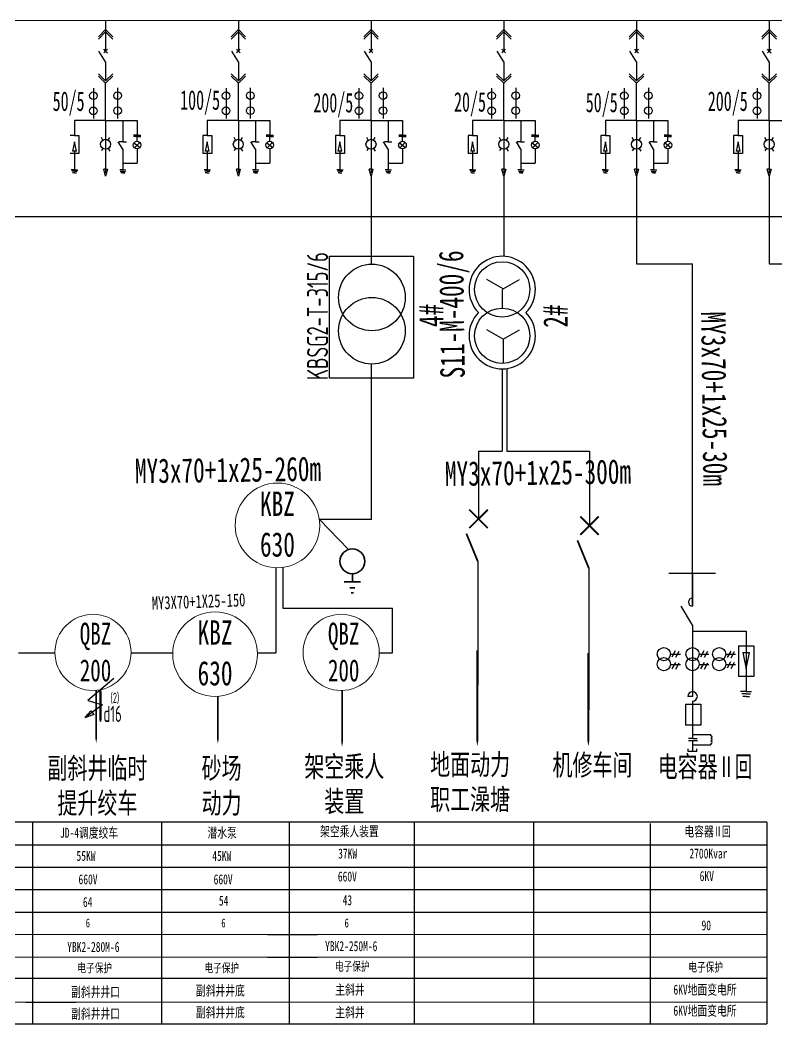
# Model space of a CAD drawing. Header units: millimetres. Extents: x -10061 to 3337, y -3023 to -418.
# Drawn here: x -9066.7 to -8893.3, y -2517.4 to -2287.3 of the extents above; entities that cross this region are included whole.
import ezdxf
from ezdxf.lldxf.tags import DXFTag

# ---------------------------------------------------------------- set-up
doc = ezdxf.new("R2010")
doc.units = ezdxf.units.MM
for name, color, linetype, lineweight in [('图框内框', 16, 'Continuous', 100), ('粗实线', 7, 'Continuous', 30), ('粗虚线', 7, 'ACAD_ISO02W100', 25)]:
    doc.layers.add(name, color=color, linetype=linetype, lineweight=lineweight)
doc.styles.add('_宋体', font='', dxfattribs={"width": 0.6})
doc.styles.add('仿宋_GB2312', font='', dxfattribs={"width": 0.7, "height": 3})
doc.styles.add('国标', font='gbenor.shx', dxfattribs={"width": 0.75, "height": 3.5, "bigfont": 'gbcbig.shx'})
doc.styles.add('工程字', font='gbenor.shx', dxfattribs={"width": 0.67, "bigfont": 'gbcbig.shx'})
doc.styles.get('_宋体').set_extended_font_data('SimSun')
doc.styles.get('仿宋_GB2312').set_extended_font_data('FangSong_GB2312')
tags = doc.linetypes.add('ACAD_ISO02W100', pattern=[15, 12, -3]).pattern_tags.tags
tags[6:7] = [DXFTag(74, 4), DXFTag(75, 0), DXFTag(340, '0'), DXFTag(46, 1.0), DXFTag(50, 0.0), DXFTag(44, 0.0), DXFTag(45, 0.0)]
tags[4:5] = [DXFTag(74, 4), DXFTag(75, 0), DXFTag(340, '0'), DXFTag(46, 1.0), DXFTag(50, 0.0), DXFTag(44, 0.0), DXFTag(45, 0.0)]

msp = doc.modelspace()

# ---------------------------------------------------------------- linework, layer by layer
at = {"color": 0, "lineweight": -3}
for p, q in [((-8925.46, -2323.07), (-8925.46, -2343.18)), ((-8895.05, -2323.07), (-8895.05, -2343.18)), ((-8925.46, -2343.18), (-8912.62, -2343.18)), ((-8912.62, -2421.66), (-8912.62, -2343.18)), ((-8895.05, -2343.18), (-8892.02, -2343.18)), ((-8912.62, -2425.97), (-8912.62, -2425.97))]:
    msp.add_line(p, q, dxfattribs=at)
at = {"color": 0}
for p, q in [((-8956.01, -2348.89), (-8959.73, -2346.74)), ((-8956.01, -2348.89), (-8952.29, -2346.74)), ((-8956.24, -2349.01), (-8956.24, -2353.43)), ((-8956.01, -2360.42), (-8959.73, -2358.27)), ((-8956.01, -2360.42), (-8952.29, -2358.27)), ((-8956.01, -2360.42), (-8956.01, -2365.79))]:
    msp.add_line(p, q, dxfattribs=at)
at = {"linetype": 'ByBlock', "lineweight": 35}
for p, q in [((-8990.58, -2414.21), (-8990.58, -2416.09)), ((-8992.47, -2416.09), (-8988.69, -2416.09)), ((-8991.15, -2417.42), (-8990.01, -2417.42)), ((-8990.86, -2418.55), (-8990.3, -2418.55))]:
    msp.add_line(p, q, dxfattribs=at)
at = {"color": 7, "lineweight": 15}
for p, q in [((-9091.43, -2496.94), (-8895.57, -2496.94)), ((-9091.43, -2502.09), (-8895.57, -2502.09)), ((-9091.43, -2512.39), (-8895.57, -2512.39))]:
    msp.add_line(p, q, dxfattribs=at)
at = {"color": 7, "linetype": 'ByBlock'}
msp.add_lwpolyline([(-8995.79, -2341.37), (-8976.55, -2341.37), (-8976.55, -2369.33), (-8995.79, -2369.33)], close=True, dxfattribs=at)
at = {"color": 0, "lineweight": 5, "const_width": 0.421}
for points in [[(-8963.78, -2399.51), (-8959.56, -2403.72)], [(-8959.56, -2399.51), (-8963.78, -2403.72)], [(-8938.33, -2401.07), (-8934.12, -2405.28)], [(-8934.12, -2401.07), (-8938.33, -2405.28)], [(-8961.83, -2411.38), (-8964.45, -2404.99)], [(-8936.38, -2412.94), (-8939, -2406.55)]]:
    msp.add_lwpolyline(points, dxfattribs=at)
at = {"color": 0, "lineweight": 35}
for points in [[(-8961.94, -2431.78, 0.4, 0.4, 0), (-8961.94, -2446.69, 2.4, 0, 0), (-8961.94, -2453.78, 0, 0, 0)], [(-8936.5, -2432.36, 0.4, 0.4, 0), (-8936.5, -2446.7, 2.4, 0, 0), (-8936.5, -2453.79, 0, 0, 0)], [(-8936.5, -2432.36, 0.4, 0.4, 0), (-8936.5, -2446.7, 2.4, 0, 0), (-8936.5, -2453.79, 0, 0, 0)], [(-9049.29, -2440.93, 0.4, 0.4, 0), (-9049.29, -2445.94, 2.4, 0, 0), (-9049.29, -2453.03, 0, 0, 0)], [(-9021.4, -2442.31, 0.4, 0.4, 0), (-9021.4, -2446.1, 2.4, 0, 0), (-9021.4, -2453.19, 0, 0, 0)], [(-9021.4, -2442.31, 0.4, 0.4, 0), (-9021.4, -2446.1, 2.4, 0, 0), (-9021.4, -2453.19, 0, 0, 0)], [(-9021.4, -2442.31, 0.4, 0.4, 0), (-9021.4, -2446.1, 2.4, 0, 0), (-9021.4, -2453.19, 0, 0, 0)], [(-9021.4, -2442.31, 0.4, 0.4, 0), (-9021.4, -2446.1, 2.4, 0, 0), (-9021.4, -2453.19, 0, 0, 0)], [(-9021.4, -2442.31, 0.4, 0.4, 0), (-9021.4, -2446.1, 2.4, 0, 0), (-9021.4, -2453.19, 0, 0, 0)], [(-9021.4, -2442.31, 0.4, 0.4, 0), (-9021.4, -2446.1, 2.4, 0, 0), (-9021.4, -2453.19, 0, 0, 0)], [(-8992.94, -2440.96, 0.4, 0.4, 0), (-8992.94, -2446.82, 2.4, 0, 0), (-8992.94, -2453.9, 0, 0, 0)]]:
    msp.add_lwpolyline(points, format="xyseb", dxfattribs=at)
at = {"color": 0}
for centre in [(-8956.24, -2349.01), (-8956.24, -2359.64)]:
    msp.add_circle(centre, 6.34, dxfattribs=at)
at = {"color": 7, "linetype": 'ByBlock'}
for centre in [(-8986.1, -2350.86), (-8986.1, -2358.5)]:
    msp.add_circle(centre, 7.64, dxfattribs=at)
at = {"color": 7, "lineweight": 15}
for centre, radius in [((-9007.75, -2403.11), 9.7), ((-9050.02, -2432.23), 8.73), ((-9022.05, -2432.63), 9.7), ((-8993.15, -2432.23), 8.73)]:
    msp.add_circle(centre, radius, dxfattribs=at)
at = {"linetype": 'ByBlock', "lineweight": 35}
msp.add_circle((-8990.58, -2411.35), 2.85, dxfattribs=at)
at = {"color": 0}
for centre, start, end in [((-8956.24, -2349.01), 315.6439, 224.3561), ((-8956.24, -2359.64), 135.6439, 44.3561)]:
    msp.add_arc(centre, 7.6, start, end, dxfattribs=at)
at = {"layer": '图框内框', "color": 0, "lineweight": -3}
for p, q in [((-8986.29, -2323.07), (-8986.26, -2343.23)), ((-8955.88, -2323.07), (-8955.88, -2341.41)), ((-8956.01, -2360.78), (-8956.01, -2363.41)), ((-8986.17, -2401.73), (-8986.16, -2366.13)), ((-8956.24, -2367.24), (-8956.24, -2386.12)), ((-8955.21, -2367.24), (-8955.21, -2386.12)), ((-8961.67, -2386.12), (-8956.24, -2386.12)), ((-8961.67, -2386.12), (-8961.67, -2401.61)), ((-8955.21, -2386.12), (-8936.22, -2386.13)), ((-8936.22, -2386.13), (-8936.22, -2403.17)), ((-8986.17, -2401.73), (-8998.15, -2401.73)), ((-8998.15, -2401.73), (-8991.47, -2408.64)), ((-8961.83, -2401.46), (-8961.83, -2401.77)), ((-8961.83, -2411.38), (-8961.83, -2439.72)), ((-9008.1, -2412.8), (-9008.1, -2432.35)), ((-9006.48, -2412.72), (-9006.48, -2422.07)), ((-8936.38, -2412.94), (-8936.38, -2445.4)), ((-9006.48, -2422.07), (-8981.4, -2422.07)), ((-8981.4, -2432.35), (-8981.4, -2422.07)), ((-9067.06, -2432.35), (-9058.76, -2432.35)), ((-9058.76, -2432.36), (-9058.76, -2432.36)), ((-9041.29, -2432.36), (-9031.74, -2432.36)), ((-9012.35, -2432.35), (-9008.1, -2432.35)), ((-8984.41, -2432.35), (-8981.4, -2432.35)), ((-9045.27, -2438.18), (-9051.18, -2443.26)), ((-9051.18, -2443.26), (-9047.86, -2444.29)), ((-9051.91, -2447.19), (-9050.54, -2445.64)), ((-9049.85, -2446.47), (-9051.91, -2447.23)), ((-9047.86, -2444.29), (-9051.81, -2447.19)), ((-9050.54, -2445.64), (-9049.85, -2446.47)), ((-8895.57, -2471.18), (-9091.43, -2471.18)), ((-9063.92, -2471.18), (-9063.92, -2517.41)), ((-9034.33, -2471.18), (-9034.33, -2517.41)), ((-9005.06, -2471.18), (-9005.06, -2517.41)), ((-8976.39, -2471.18), (-8976.39, -2517.41)), ((-8949.05, -2471.18), (-8949.05, -2517.41)), ((-8922.31, -2471.48), (-8922.31, -2517.41)), ((-8922.31, -2471.48), (-8922.31, -2517.41)), ((-8922.31, -2471.48), (-8922.31, -2517.41)), ((-8922.31, -2471.48), (-8922.31, -2517.41)), ((-8922.31, -2471.48), (-8922.31, -2517.41)), ((-8895.57, -2471.18), (-8895.57, -2517.41)), ((-8895.57, -2471.18), (-8895.57, -2517.41)), ((-8895.57, -2471.18), (-8895.57, -2517.41)), ((-8895.57, -2471.18), (-8895.57, -2517.41)), ((-9091.43, -2476.33), (-8895.57, -2476.33)), ((-9091.43, -2481.48), (-8895.57, -2481.48)), ((-9091.43, -2486.63), (-8895.57, -2486.63)), ((-9091.43, -2491.79), (-8895.57, -2491.79)), ((-9010.02, -2496.94), (-8998.57, -2496.94)), ((-9010.02, -2502.09), (-8998.57, -2502.09)), ((-9091.43, -2506.95), (-8895.57, -2506.95)), ((-9065.42, -2512.39), (-9053.97, -2512.39)), ((-9091.43, -2517.41), (-8895.57, -2517.41))]:
    msp.add_line(p, q, dxfattribs=at)
at = {"layer": '图框内框', "color": 0, "linetype": 'ACAD_ISO02W100', "lineweight": -3}
msp.add_line((-8728.06, -2332.34), (-9457.16, -2332.34), dxfattribs=at)
at = {"layer": '图框内框', "color": 0, "lineweight": 5}
for p, q in [((-8961.67, -2401.61), (-8961.67, -2401.61)), ((-8936.22, -2403.17), (-8936.22, -2403.17))]:
    msp.add_line(p, q, dxfattribs=at)
at = {"layer": '粗实线', "color": 0, "ltscale": 25}
for p, q in [((-9077.54, -2287.26), (-8773.46, -2287.43)), ((-9047.12, -2287.26), (-9047.12, -2291.63)), ((-9016.71, -2287.26), (-9016.71, -2291.63)), ((-8986.29, -2287.26), (-8986.29, -2291.63)), ((-8955.88, -2287.26), (-8955.88, -2291.63)), ((-8925.46, -2287.26), (-8925.46, -2291.63)), ((-8895.05, -2287.26), (-8895.05, -2291.63)), ((-9047.12, -2289.45), (-9048.79, -2291.08)), ((-9047.12, -2289.98), (-9048.79, -2291.62)), ((-9047.12, -2289.45), (-9045.46, -2291.08)), ((-9047.12, -2289.98), (-9045.46, -2291.62)), ((-9047.12, -2289.98), (-9047.12, -2294.35)), ((-9016.71, -2289.45), (-9018.37, -2291.08)), ((-9016.71, -2289.98), (-9018.37, -2291.62)), ((-9016.71, -2289.45), (-9015.04, -2291.08)), ((-9016.71, -2289.98), (-9015.04, -2291.62)), ((-9016.71, -2289.98), (-9016.71, -2294.35)), ((-8986.29, -2289.45), (-8987.95, -2291.08)), ((-8986.29, -2289.98), (-8987.95, -2291.62)), ((-8986.29, -2289.45), (-8984.63, -2291.08)), ((-8986.29, -2289.98), (-8984.63, -2291.62)), ((-8986.29, -2289.98), (-8986.29, -2294.35)), ((-8955.88, -2289.45), (-8957.54, -2291.08)), ((-8955.88, -2289.98), (-8957.54, -2291.62)), ((-8955.88, -2289.45), (-8954.21, -2291.08)), ((-8955.88, -2289.98), (-8954.21, -2291.62)), ((-8955.88, -2289.98), (-8955.88, -2294.35)), ((-8925.46, -2289.45), (-8927.12, -2291.08)), ((-8925.46, -2289.98), (-8927.12, -2291.62)), ((-8925.46, -2289.45), (-8923.8, -2291.08)), ((-8925.46, -2289.98), (-8923.8, -2291.62)), ((-8925.46, -2289.98), (-8925.46, -2294.35)), ((-8895.05, -2289.45), (-8896.71, -2291.08)), ((-8895.05, -2289.98), (-8896.71, -2291.62)), ((-8895.05, -2289.45), (-8893.38, -2291.08)), ((-8895.05, -2289.98), (-8893.38, -2291.62)), ((-8895.05, -2289.98), (-8895.05, -2294.35)), ((-9047.12, -2296.85), (-9048.65, -2294.35)), ((-9047.12, -2294.35), (-9047.54, -2293.95)), ((-9047.12, -2294.35), (-9047.54, -2294.76)), ((-9047.12, -2294.35), (-9046.71, -2293.95)), ((-9047.12, -2294.35), (-9046.71, -2294.76)), ((-9016.71, -2296.85), (-9018.23, -2294.35)), ((-9016.71, -2294.35), (-9017.13, -2293.95)), ((-9016.71, -2294.35), (-9017.13, -2294.76)), ((-9016.71, -2294.35), (-9016.29, -2293.95)), ((-9016.71, -2294.35), (-9016.29, -2294.76)), ((-8986.29, -2296.85), (-8987.82, -2294.35)), ((-8986.29, -2294.35), (-8986.71, -2293.95)), ((-8986.29, -2294.35), (-8986.71, -2294.76)), ((-8986.29, -2294.35), (-8985.87, -2293.95)), ((-8986.29, -2294.35), (-8985.87, -2294.76)), ((-8955.88, -2296.85), (-8957.4, -2294.35)), ((-8955.88, -2294.35), (-8956.29, -2293.95)), ((-8955.88, -2294.35), (-8956.29, -2294.76)), ((-8955.88, -2294.35), (-8955.46, -2293.95)), ((-8955.88, -2294.35), (-8955.46, -2294.76)), ((-8925.46, -2296.85), (-8926.99, -2294.35)), ((-8925.46, -2294.35), (-8925.88, -2293.95)), ((-8925.46, -2294.35), (-8925.88, -2294.76)), ((-8925.46, -2294.35), (-8925.04, -2293.95)), ((-8925.46, -2294.35), (-8925.04, -2294.76)), ((-8895.05, -2296.85), (-8896.57, -2294.35)), ((-8895.05, -2294.35), (-8895.46, -2293.95)), ((-8895.05, -2294.35), (-8895.46, -2294.76)), ((-8895.05, -2294.35), (-8894.63, -2293.95)), ((-8895.05, -2294.35), (-8894.63, -2294.76)), ((-9047.12, -2296.85), (-9047.12, -2301.22)), ((-9016.71, -2296.85), (-9016.71, -2301.22)), ((-8986.29, -2296.85), (-8986.29, -2301.22)), ((-8955.88, -2296.85), (-8955.88, -2301.22)), ((-8925.46, -2296.85), (-8925.46, -2301.22)), ((-8895.05, -2296.85), (-8895.05, -2301.22)), ((-9047.12, -2301.21), (-9048.79, -2299.57)), ((-9047.12, -2301.75), (-9048.79, -2300.11)), ((-9047.12, -2301.21), (-9045.46, -2299.57)), ((-9047.12, -2301.75), (-9045.46, -2300.11)), ((-9016.71, -2301.21), (-9018.37, -2299.57)), ((-9016.71, -2301.75), (-9018.37, -2300.11)), ((-9016.71, -2301.21), (-9015.04, -2299.57)), ((-9016.71, -2301.75), (-9015.04, -2300.11)), ((-8986.29, -2301.21), (-8987.95, -2299.57)), ((-8986.29, -2301.75), (-8987.95, -2300.11)), ((-8986.29, -2301.21), (-8984.63, -2299.57)), ((-8986.29, -2301.75), (-8984.63, -2300.11)), ((-8955.88, -2301.21), (-8957.54, -2299.57)), ((-8955.88, -2301.75), (-8957.54, -2300.11)), ((-8955.88, -2301.21), (-8954.21, -2299.57)), ((-8955.88, -2301.75), (-8954.21, -2300.11)), ((-8925.46, -2301.21), (-8927.12, -2299.57)), ((-8925.46, -2301.75), (-8927.12, -2300.11)), ((-8925.46, -2301.21), (-8923.8, -2299.57)), ((-8925.46, -2301.75), (-8923.8, -2300.11)), ((-8895.05, -2301.21), (-8896.71, -2299.57)), ((-8895.05, -2301.75), (-8896.71, -2300.11)), ((-8895.05, -2301.21), (-8893.38, -2299.57)), ((-8895.05, -2301.75), (-8893.38, -2300.11)), ((-9049.92, -2302.84), (-9049.92, -2309.84)), ((-9047.12, -2310.25), (-9047.12, -2301.75)), ((-9044.38, -2302.8), (-9044.38, -2309.8)), ((-9019.51, -2302.84), (-9019.51, -2309.84)), ((-9016.71, -2310.25), (-9016.71, -2301.75)), ((-9013.97, -2302.8), (-9013.97, -2309.8)), ((-8989.09, -2302.84), (-8989.09, -2309.84)), ((-8986.29, -2310.25), (-8986.29, -2301.75)), ((-8983.55, -2302.8), (-8983.55, -2309.8)), ((-8958.67, -2302.84), (-8958.67, -2309.84)), ((-8955.88, -2310.25), (-8955.88, -2301.75)), ((-8953.14, -2302.8), (-8953.14, -2309.8)), ((-8928.26, -2302.84), (-8928.26, -2309.84)), ((-8925.46, -2310.25), (-8925.46, -2301.75)), ((-8922.72, -2302.8), (-8922.72, -2309.8)), ((-8897.84, -2302.84), (-8897.84, -2309.84)), ((-8895.05, -2310.25), (-8895.05, -2301.75)), ((-9054.26, -2310.25), (-9054.26, -2313.74)), ((-9047.12, -2310.25), (-9054.26, -2310.25)), ((-9047.12, -2310.25), (-9039.92, -2310.25)), ((-9047.12, -2310.25), (-9047.12, -2315.37)), ((-9043.2, -2310.25), (-9043.2, -2315.05)), ((-9039.92, -2310.25), (-9039.92, -2313.63)), ((-9023.84, -2310.25), (-9023.84, -2313.74)), ((-9016.71, -2310.25), (-9023.84, -2310.25)), ((-9016.71, -2310.25), (-9009.5, -2310.25)), ((-9016.71, -2310.25), (-9016.71, -2315.37)), ((-9012.78, -2310.25), (-9012.78, -2315.05)), ((-9009.5, -2310.25), (-9009.5, -2313.63)), ((-8993.43, -2310.25), (-8993.43, -2313.74)), ((-8986.29, -2310.25), (-8993.43, -2310.25)), ((-8986.29, -2310.25), (-8979.09, -2310.25)), ((-8986.29, -2310.25), (-8986.29, -2315.37)), ((-8982.37, -2310.25), (-8982.37, -2315.05)), ((-8979.09, -2310.25), (-8979.09, -2313.63)), ((-8963.01, -2310.25), (-8963.01, -2313.74)), ((-8955.88, -2310.25), (-8963.01, -2310.25)), ((-8955.88, -2310.25), (-8948.67, -2310.25)), ((-8955.88, -2310.25), (-8955.88, -2315.37)), ((-8951.95, -2310.25), (-8951.95, -2315.05)), ((-8948.67, -2310.25), (-8948.67, -2313.63)), ((-8932.6, -2310.25), (-8932.6, -2313.74)), ((-8925.46, -2310.25), (-8932.6, -2310.25)), ((-8925.46, -2310.25), (-8918.26, -2310.25)), ((-8925.46, -2310.25), (-8925.46, -2315.37)), ((-8921.54, -2310.25), (-8921.54, -2315.05)), ((-8918.26, -2310.25), (-8918.26, -2313.63)), ((-8902.18, -2310.25), (-8902.18, -2313.74)), ((-8895.05, -2310.25), (-8902.18, -2310.25)), ((-8895.05, -2310.25), (-8887.84, -2310.25)), ((-8895.05, -2310.25), (-8895.05, -2315.37)), ((-9054.26, -2313.74), (-9055.28, -2313.74)), ((-9054.26, -2315.14), (-9054.71, -2317.29)), ((-9054.26, -2313.74), (-9053.24, -2313.74)), ((-9053.81, -2317.29), (-9054.26, -2315.14)), ((-9053.24, -2313.74), (-9053.24, -2317.82)), ((-9047.76, -2314.78), (-9048.11, -2314.21)), ((-9046.53, -2314.77), (-9046.16, -2314.16)), ((-9043.19, -2316.86), (-9044.25, -2315.14)), ((-9043.2, -2315.14), (-9044.04, -2315.14)), ((-9043.2, -2315.14), (-9042.36, -2315.14)), ((-9039.92, -2313.63), (-9040.76, -2313.63)), ((-9039.92, -2313.94), (-9040.76, -2313.94)), ((-9040.53, -2316.56), (-9039.3, -2315.31)), ((-9039.92, -2313.63), (-9039.08, -2313.63)), ((-9039.92, -2313.94), (-9039.08, -2313.94)), ((-9039.92, -2315.06), (-9039.92, -2313.94)), ((-9024.86, -2313.74), (-9024.86, -2317.82)), ((-9023.84, -2313.74), (-9024.86, -2313.74)), ((-9023.84, -2315.14), (-9024.29, -2317.29)), ((-9023.84, -2313.74), (-9022.82, -2313.74)), ((-9023.39, -2317.29), (-9023.84, -2315.14)), ((-9022.82, -2313.74), (-9022.82, -2317.82)), ((-9017.35, -2314.78), (-9017.7, -2314.21)), ((-9016.12, -2314.77), (-9015.74, -2314.16)), ((-9012.78, -2316.86), (-9013.83, -2315.14)), ((-9012.78, -2315.14), (-9013.62, -2315.14)), ((-9012.78, -2315.14), (-9011.94, -2315.14)), ((-9009.5, -2313.63), (-9010.34, -2313.63)), ((-9009.5, -2313.94), (-9010.34, -2313.94)), ((-9010.11, -2316.56), (-9008.89, -2315.31)), ((-9009.5, -2313.63), (-9008.66, -2313.63)), ((-9009.5, -2313.94), (-9008.66, -2313.94)), ((-9009.5, -2315.06), (-9009.5, -2313.94)), ((-8994.45, -2313.74), (-8994.45, -2317.82)), ((-8993.43, -2313.74), (-8994.45, -2313.74)), ((-8993.43, -2315.14), (-8993.88, -2317.29)), ((-8993.43, -2313.74), (-8992.41, -2313.74)), ((-8992.98, -2317.29), (-8993.43, -2315.14)), ((-8992.41, -2313.74), (-8992.41, -2317.82)), ((-8986.93, -2314.78), (-8987.28, -2314.21)), ((-8985.7, -2314.77), (-8985.33, -2314.16)), ((-8982.36, -2316.86), (-8983.42, -2315.14)), ((-8982.37, -2315.14), (-8983.2, -2315.14)), ((-8982.37, -2315.14), (-8981.53, -2315.14)), ((-8979.09, -2313.63), (-8979.93, -2313.63)), ((-8979.09, -2313.94), (-8979.93, -2313.94)), ((-8979.7, -2316.56), (-8978.47, -2315.31)), ((-8979.09, -2313.63), (-8978.25, -2313.63)), ((-8979.09, -2313.94), (-8978.25, -2313.94)), ((-8979.09, -2315.06), (-8979.09, -2313.94)), ((-8964.03, -2313.74), (-8964.03, -2317.82)), ((-8963.01, -2313.74), (-8964.03, -2313.74)), ((-8963.01, -2315.14), (-8963.46, -2317.29)), ((-8963.01, -2313.74), (-8961.99, -2313.74)), ((-8962.56, -2317.29), (-8963.01, -2315.14)), ((-8961.99, -2313.74), (-8961.99, -2317.82)), ((-8956.52, -2314.78), (-8956.87, -2314.21)), ((-8955.29, -2314.77), (-8954.91, -2314.16)), ((-8951.95, -2316.86), (-8953, -2315.14)), ((-8951.95, -2315.14), (-8952.79, -2315.14)), ((-8951.95, -2315.14), (-8951.11, -2315.14)), ((-8948.67, -2313.63), (-8949.51, -2313.63)), ((-8948.67, -2313.94), (-8949.51, -2313.94)), ((-8949.28, -2316.56), (-8948.06, -2315.31)), ((-8948.67, -2313.63), (-8947.83, -2313.63)), ((-8948.67, -2313.94), (-8947.83, -2313.94)), ((-8948.67, -2315.06), (-8948.67, -2313.94)), ((-8933.62, -2313.74), (-8933.62, -2317.82)), ((-8932.6, -2313.74), (-8933.62, -2313.74)), ((-8932.6, -2315.14), (-8933.05, -2317.29)), ((-8932.6, -2313.74), (-8931.58, -2313.74)), ((-8932.15, -2317.29), (-8932.6, -2315.14)), ((-8931.58, -2313.74), (-8931.58, -2317.82)), ((-8926.1, -2314.78), (-8926.45, -2314.21)), ((-8924.87, -2314.77), (-8924.5, -2314.16)), ((-8921.53, -2316.86), (-8922.59, -2315.14)), ((-8921.54, -2315.14), (-8922.37, -2315.14)), ((-8921.54, -2315.14), (-8920.7, -2315.14)), ((-8918.26, -2313.63), (-8919.09, -2313.63)), ((-8918.26, -2313.94), (-8919.09, -2313.94)), ((-8918.87, -2316.56), (-8917.64, -2315.31)), ((-8918.26, -2313.63), (-8917.42, -2313.63)), ((-8918.26, -2313.94), (-8917.42, -2313.94)), ((-8918.26, -2315.06), (-8918.26, -2313.94)), ((-8903.2, -2313.74), (-8903.2, -2317.82)), ((-8902.18, -2313.74), (-8903.2, -2313.74)), ((-8902.18, -2315.14), (-8902.63, -2317.29)), ((-8902.18, -2313.74), (-8901.16, -2313.74)), ((-8901.73, -2317.29), (-8902.18, -2315.14)), ((-8901.16, -2313.74), (-8901.16, -2317.82)), ((-8895.69, -2314.78), (-8896.04, -2314.21)), ((-8894.46, -2314.77), (-8894.08, -2314.16)), ((-9053.81, -2317.29), (-9054.71, -2317.29)), ((-9054.26, -2317.29), (-9054.26, -2321.57)), ((-9047.76, -2316.7), (-9048.11, -2317.26)), ((-9047.12, -2315.37), (-9047.12, -2322.27)), ((-9046.53, -2316.71), (-9046.16, -2317.32)), ((-9043.2, -2316.85), (-9043.2, -2321.57)), ((-9040.63, -2315.42), (-9039.22, -2316.45)), ((-9039.92, -2316.81), (-9039.92, -2320.09)), ((-9023.39, -2317.29), (-9024.29, -2317.29)), ((-9023.84, -2317.29), (-9023.84, -2321.57)), ((-9017.35, -2316.7), (-9017.7, -2317.26)), ((-9016.71, -2315.37), (-9016.71, -2322.27)), ((-9016.12, -2316.71), (-9015.74, -2317.32)), ((-9012.78, -2316.85), (-9012.78, -2321.57)), ((-9010.21, -2315.42), (-9008.8, -2316.45)), ((-9009.5, -2316.81), (-9009.5, -2320.09)), ((-8992.98, -2317.29), (-8993.88, -2317.29)), ((-8993.43, -2317.29), (-8993.43, -2321.57)), ((-8986.93, -2316.7), (-8987.28, -2317.26)), ((-8986.29, -2315.37), (-8986.29, -2322.27)), ((-8985.7, -2316.71), (-8985.33, -2317.32)), ((-8982.37, -2316.85), (-8982.37, -2321.57)), ((-8979.8, -2315.42), (-8978.39, -2316.45)), ((-8979.09, -2316.81), (-8979.09, -2320.09)), ((-8962.56, -2317.29), (-8963.46, -2317.29)), ((-8963.01, -2317.29), (-8963.01, -2321.57)), ((-8956.52, -2316.7), (-8956.87, -2317.26)), ((-8955.88, -2315.37), (-8955.88, -2322.27)), ((-8955.29, -2316.71), (-8954.91, -2317.32)), ((-8951.95, -2316.85), (-8951.95, -2321.57)), ((-8949.38, -2315.42), (-8947.97, -2316.45)), ((-8948.67, -2316.81), (-8948.67, -2320.09)), ((-8932.15, -2317.29), (-8933.05, -2317.29)), ((-8932.6, -2317.29), (-8932.6, -2321.57)), ((-8926.1, -2316.7), (-8926.45, -2317.26)), ((-8925.46, -2315.37), (-8925.46, -2322.27)), ((-8924.87, -2316.71), (-8924.5, -2317.32)), ((-8921.54, -2316.85), (-8921.54, -2321.57)), ((-8918.97, -2315.42), (-8917.56, -2316.45)), ((-8918.26, -2316.81), (-8918.26, -2320.09)), ((-8901.73, -2317.29), (-8902.63, -2317.29)), ((-8902.18, -2317.29), (-8902.18, -2321.57)), ((-8895.69, -2316.7), (-8896.04, -2317.26)), ((-8895.05, -2315.37), (-8895.05, -2322.27)), ((-8894.46, -2316.71), (-8894.08, -2317.32)), ((-9053.24, -2317.82), (-9055.28, -2317.82)), ((-9022.82, -2317.82), (-9024.86, -2317.82)), ((-8992.41, -2317.82), (-8994.45, -2317.82)), ((-8961.99, -2317.82), (-8964.03, -2317.82)), ((-8931.58, -2317.82), (-8933.62, -2317.82)), ((-8901.16, -2317.82), (-8903.2, -2317.82)), ((-9054.26, -2321.57), (-9054.99, -2321.57)), ((-9054.26, -2321.92), (-9054.84, -2321.92)), ((-9054.26, -2321.57), (-9053.53, -2321.57)), ((-9054.26, -2321.92), (-9053.68, -2321.92)), ((-9047.12, -2321.47), (-9047.56, -2321.47)), ((-9047.12, -2323.07), (-9047.56, -2321.47)), ((-9047.12, -2321.47), (-9046.69, -2321.47)), ((-9046.69, -2321.47), (-9047.12, -2323.07)), ((-9043.18, -2321.6), (-9043.91, -2321.6)), ((-9043.18, -2321.95), (-9043.77, -2321.95)), ((-9043.2, -2320.09), (-9039.92, -2320.09)), ((-9043.18, -2321.6), (-9042.46, -2321.6)), ((-9043.18, -2321.95), (-9042.6, -2321.95)), ((-9023.84, -2321.57), (-9024.57, -2321.57)), ((-9023.84, -2321.92), (-9024.43, -2321.92)), ((-9023.84, -2321.57), (-9023.11, -2321.57)), ((-9023.84, -2321.92), (-9023.26, -2321.92)), ((-9016.71, -2321.47), (-9017.14, -2321.47)), ((-9016.71, -2323.07), (-9017.14, -2321.47)), ((-9016.71, -2321.47), (-9016.27, -2321.47)), ((-9016.27, -2321.47), (-9016.71, -2323.07)), ((-9012.77, -2321.6), (-9013.5, -2321.6)), ((-9012.77, -2321.95), (-9013.35, -2321.95)), ((-9012.78, -2320.09), (-9009.5, -2320.09)), ((-9012.77, -2321.6), (-9012.04, -2321.6)), ((-9012.77, -2321.95), (-9012.19, -2321.95)), ((-8993.43, -2321.57), (-8994.16, -2321.57)), ((-8993.43, -2321.92), (-8994.01, -2321.92)), ((-8993.43, -2321.57), (-8992.7, -2321.57)), ((-8993.43, -2321.92), (-8992.84, -2321.92)), ((-8986.29, -2321.47), (-8986.73, -2321.47)), ((-8986.29, -2323.07), (-8986.73, -2321.47)), ((-8986.29, -2321.47), (-8985.86, -2321.47)), ((-8985.86, -2321.47), (-8986.29, -2323.07)), ((-8982.35, -2321.6), (-8983.08, -2321.6)), ((-8982.35, -2321.95), (-8982.94, -2321.95)), ((-8982.37, -2320.09), (-8979.09, -2320.09)), ((-8982.35, -2321.6), (-8981.62, -2321.6)), ((-8982.35, -2321.95), (-8981.77, -2321.95)), ((-8963.01, -2321.57), (-8963.74, -2321.57)), ((-8963.01, -2321.92), (-8963.59, -2321.92)), ((-8963.01, -2321.57), (-8962.28, -2321.57)), ((-8963.01, -2321.92), (-8962.43, -2321.92)), ((-8955.88, -2321.47), (-8956.31, -2321.47)), ((-8955.88, -2323.07), (-8956.31, -2321.47)), ((-8955.88, -2321.47), (-8955.44, -2321.47)), ((-8955.44, -2321.47), (-8955.88, -2323.07)), ((-8951.94, -2321.6), (-8952.67, -2321.6)), ((-8951.94, -2321.95), (-8952.52, -2321.95)), ((-8951.95, -2320.09), (-8948.67, -2320.09)), ((-8951.94, -2321.6), (-8951.21, -2321.6)), ((-8951.94, -2321.95), (-8951.36, -2321.95)), ((-8932.6, -2321.57), (-8933.33, -2321.57)), ((-8932.6, -2321.92), (-8933.18, -2321.92)), ((-8932.6, -2321.57), (-8931.87, -2321.57)), ((-8932.6, -2321.92), (-8932.01, -2321.92)), ((-8925.46, -2321.47), (-8925.9, -2321.47)), ((-8925.46, -2323.07), (-8925.9, -2321.47)), ((-8925.46, -2321.47), (-8925.02, -2321.47)), ((-8925.02, -2321.47), (-8925.46, -2323.07)), ((-8921.52, -2321.6), (-8922.25, -2321.6)), ((-8921.52, -2321.95), (-8922.11, -2321.95)), ((-8921.54, -2320.09), (-8918.26, -2320.09)), ((-8921.52, -2321.6), (-8920.79, -2321.6)), ((-8921.52, -2321.95), (-8920.94, -2321.95)), ((-8902.18, -2321.57), (-8902.91, -2321.57)), ((-8902.18, -2321.92), (-8902.76, -2321.92)), ((-8902.18, -2321.57), (-8901.45, -2321.57)), ((-8902.18, -2321.92), (-8901.6, -2321.92)), ((-8895.05, -2321.47), (-8895.48, -2321.47)), ((-8895.05, -2323.07), (-8895.48, -2321.47)), ((-8895.05, -2321.47), (-8894.61, -2321.47)), ((-8894.61, -2321.47), (-8895.05, -2323.07)), ((-9054.26, -2322.27), (-9054.7, -2322.27)), ((-9054.26, -2322.27), (-9053.82, -2322.27)), ((-9043.18, -2322.3), (-9043.62, -2322.3)), ((-9043.18, -2322.3), (-9042.75, -2322.3)), ((-9023.84, -2322.27), (-9024.28, -2322.27)), ((-9023.84, -2322.27), (-9023.41, -2322.27)), ((-9012.77, -2322.3), (-9013.21, -2322.3)), ((-9012.77, -2322.3), (-9012.33, -2322.3)), ((-8993.43, -2322.27), (-8993.86, -2322.27)), ((-8993.43, -2322.27), (-8992.99, -2322.27)), ((-8982.35, -2322.3), (-8982.79, -2322.3)), ((-8982.35, -2322.3), (-8981.92, -2322.3)), ((-8963.01, -2322.27), (-8963.45, -2322.27)), ((-8963.01, -2322.27), (-8962.57, -2322.27)), ((-8951.94, -2322.3), (-8952.38, -2322.3)), ((-8951.94, -2322.3), (-8951.5, -2322.3)), ((-8932.6, -2322.27), (-8933.03, -2322.27)), ((-8932.6, -2322.27), (-8932.16, -2322.27)), ((-8921.52, -2322.3), (-8921.96, -2322.3)), ((-8921.52, -2322.3), (-8921.09, -2322.3)), ((-8902.18, -2322.27), (-8902.62, -2322.27)), ((-8902.18, -2322.27), (-8901.74, -2322.27)), ((-8918.08, -2414.1), (-8907.37, -2414.1)), ((-8912.62, -2414.1), (-8912.62, -2421.66)), ((-8912.62, -2425.97), (-8915.26, -2421.66)), ((-8912.62, -2425.97), (-8912.62, -2442.33)), ((-8912.62, -2427.33), (-8900.33, -2427.33)), ((-8900.33, -2427.33), (-8900.33, -2439.21)), ((-8917.67, -2432.62), (-8915.41, -2432.62)), ((-8916.57, -2431.85), (-8917.36, -2433.29)), ((-8915.76, -2432), (-8916.55, -2433.44)), ((-8911.11, -2432.62), (-8908.86, -2432.62)), ((-8910.01, -2431.85), (-8910.8, -2433.29)), ((-8909.2, -2432), (-8909.99, -2433.44)), ((-8904.99, -2432.62), (-8902.74, -2432.62)), ((-8903.87, -2431.98), (-8904.66, -2433.42)), ((-8903.06, -2432.13), (-8903.85, -2433.56)), ((-8902.1, -2430.73), (-8902.1, -2437.78)), ((-8902.1, -2430.73), (-8898.57, -2430.73)), ((-8901.11, -2432.25), (-8900.34, -2435.97)), ((-8901.11, -2432.25), (-8900.34, -2435.97)), ((-8901.11, -2432.25), (-8899.56, -2432.25)), ((-8900.34, -2435.97), (-8899.56, -2432.25)), ((-8900.34, -2435.97), (-8899.56, -2432.25)), ((-8898.57, -2430.73), (-8898.57, -2437.78)), ((-8916.54, -2434.53), (-8917.34, -2435.97)), ((-8915.73, -2434.68), (-8916.53, -2436.12)), ((-8909.99, -2434.53), (-8910.78, -2435.97)), ((-8909.18, -2434.68), (-8909.97, -2436.12)), ((-8903.89, -2434.39), (-8904.69, -2435.83)), ((-8903.08, -2434.54), (-8903.88, -2435.97)), ((-8900.34, -2434.54), (-8900.34, -2441.16)), ((-8917.67, -2435.02), (-8915.41, -2435.02)), ((-8911.11, -2435.02), (-8908.86, -2435.02)), ((-8905, -2435.02), (-8902.74, -2435.02)), ((-8898.57, -2437.78), (-8902.1, -2437.78)), ((-8900.34, -2441.16), (-8901.59, -2441.16)), ((-8900.34, -2441.76), (-8901.34, -2441.76)), ((-8900.34, -2441.16), (-8899.08, -2441.16)), ((-8900.34, -2441.76), (-8899.33, -2441.76)), ((-8914.25, -2444.09), (-8914.25, -2448.89)), ((-8914.25, -2444.09), (-8910.72, -2444.09)), ((-8912.62, -2442.33), (-8913.72, -2442.33)), ((-8912.62, -2443.43), (-8912.62, -2451.94)), ((-8910.72, -2444.09), (-8910.72, -2448.89)), ((-8900.34, -2442.37), (-8901.09, -2442.37)), ((-8900.34, -2442.37), (-8899.58, -2442.37)), ((-8910.72, -2448.89), (-8914.25, -2448.89)), ((-8912.62, -2451.08), (-8908.45, -2451.08)), ((-8908.45, -2451.33), (-8908.45, -2451.08)), ((-8912.57, -2451.94), (-8913.57, -2451.94)), ((-8911.51, -2452.49), (-8913.57, -2452.49)), ((-8912.62, -2452.49), (-8912.62, -2454.94)), ((-8912.62, -2453.4), (-8908.45, -2453.4)), ((-8912.57, -2451.94), (-8911.56, -2451.94)), ((-8908.45, -2453.15), (-8908.45, -2453.4)), ((-8913.64, -2454.94), (-8913.64, -2454.32)), ((-8911.62, -2454.94), (-8913.64, -2454.94)), ((-8911.62, -2454.94), (-8911.62, -2454.32))]:
    msp.add_line(p, q, dxfattribs=at)
for centre, radius in [((-9049.92, -2304.61), 0.874), ((-9044.38, -2304.57), 0.874), ((-9019.51, -2304.61), 0.874), ((-9013.97, -2304.57), 0.874), ((-8989.09, -2304.61), 0.874), ((-8983.55, -2304.57), 0.874), ((-8958.67, -2304.61), 0.874), ((-8953.14, -2304.57), 0.874), ((-8928.26, -2304.61), 0.874), ((-8922.72, -2304.57), 0.874), ((-8897.84, -2304.61), 0.874), ((-9049.92, -2308.07), 0.874), ((-9044.38, -2308.03), 0.874), ((-9019.51, -2308.07), 0.874), ((-9013.97, -2308.03), 0.874), ((-8989.09, -2308.07), 0.874), ((-8983.55, -2308.03), 0.874), ((-8958.67, -2308.07), 0.874), ((-8953.14, -2308.03), 0.874), ((-8928.26, -2308.07), 0.874), ((-8922.72, -2308.03), 0.874), ((-8897.84, -2308.07), 0.874), ((-9047.14, -2315.74), 1.15), ((-9039.92, -2315.93), 0.874), ((-9016.72, -2315.74), 1.15), ((-9009.51, -2315.93), 0.874), ((-8986.31, -2315.74), 1.15), ((-8979.09, -2315.93), 0.874), ((-8955.89, -2315.74), 1.15), ((-8948.68, -2315.93), 0.874), ((-8925.48, -2315.74), 1.15), ((-8918.26, -2315.93), 0.874), ((-8895.06, -2315.74), 1.15), ((-8919.18, -2432.62), 1.51), ((-8912.62, -2432.62), 1.51), ((-8906.5, -2432.62), 1.51), ((-8919.18, -2434.94), 1.51), ((-8912.62, -2434.94), 1.51), ((-8906.5, -2434.94), 1.51)]:
    msp.add_circle(centre, radius, dxfattribs=at)
for centre, radius, start, end in [((-8912.62, -2420.72), 0.932, 90, 270), ((-8912.62, -2442.33), 1.1, 270, 180), ((-8908.45, -2451.63), 0.306, 268.4839, 88.4839), ((-8908.45, -2452.24), 0.306, 268.4839, 88.4839), ((-8908.45, -2452.84), 0.306, 271.5161, 88.4839)]:
    msp.add_arc(centre, radius, start, end, dxfattribs=at)

# ---------------------------------------------------------------- texts
at = {"color": 7, "lineweight": 15, "attachment_point": 5, "style": '仿宋_GB2312'}
for s, insert, char_height, width, rotation in [('S11-M-400/6', (-8967.12, -2354.74), 5.6, 123.9863, 90.7515), ('4#', (-8972.51, -2354.97), 5.6, 123.9863, 90.7515), ('2#', (-8944.05, -2355.12), 5.6, 123.9863, 90.7515), ('MY3x70+1x25-30m', (-8907.64, -2374.08), 5.6, 123.9863, 270.7515), ('MY3x70+1x25-260m', (-9019.08, -2390.42), 5.6, 123.9863, 0.7515), ('MY3x70+1x25-300m', (-8948.04, -2391.05), 5.6, 123.9863, 0.7515), ('MY3X70+1X25-150', (-9025.82, -2420.57), 3, 6.83, 2.1138)]:
    msp.add_mtext(s, dxfattribs=dict(at, insert=insert, char_height=char_height, width=width, rotation=rotation))
at = {"color": 7, "linetype": 'ByBlock', "lineweight": -3, "insert": (-8998.56, -2355.13), "char_height": 4.8162, "width": 27.9565, "attachment_point": 5, "rotation": 90, "style": '国标'}
msp.add_mtext('KBSG2-T-315/6', dxfattribs=at)
at = {"color": 7, "lineweight": 15, "attachment_point": 5, "style": '仿宋_GB2312'}
for s, insert, char_height, width in [('KBZ\\P630', (-9007.75, -2402.86), 5.6, 23.7778), ('QBZ\\P200', (-9049.45, -2432.19), 5.04, 21.4), ('KBZ\\P630', (-9022.05, -2432.38), 5.6, 23.7778), ('QBZ\\P200', (-8992.57, -2432.19), 5.04, 21.4), ('{\\fFangSong|b0|i0|c134|p49;副斜井临时\\P提升绞车}', (-9049.02, -2463.03), 4.8, 49.7043), ('{\\fFangSong|b0|i0|c134|p49;\\C0;砂场\\P动力}', (-9020.55, -2463.03), 4.8, 49.7043), ('{\\fFangSong|b0|i0|c134|p49;架空乘人装置}', (-8992.43, -2462.66), 4.8, 20.8763), ('{\\fFangSong|b0|i0|c134|p49;地面动力\\P职工澡塘}', (-8963.59, -2462.18), 4.8, 30.628), ('{\\fFangSong|b0|i0|c134|p49;机修车间}', (-8935.56, -2458.29), 4.8, 30.628), ('{\\fFangSong|b0|i0|c134|p49;电容器\\fSimSun|b0|i0|c134|p2;\\W0.6;\\C0;Ⅱ回}', (-8909.81, -2458.7), 4.8, 30.628), ('{\\fFangSong|b0|i0|c134|p49;架空乘人装置}', (-8991.26, -2473.41), 2.2879, 16.9123), ('{\\fFangSong|b0|i0|c134|p49;电容器\\fSimSun|b0|i0|c134|p2;\\W0.6;\\C0;Ⅱ回}', (-8909.2, -2473.41), 2.2879, 16.9123), ('{\\fFangSong|b0|i0|c134|p49;JD-4调度绞车}', (-9050.92, -2473.71), 2.2879, 16.9123), ('{\\fFangSong|b0|i0|c134|p49;潜水泵}', (-9020.43, -2473.71), 2.2879, 16.9123), ('{\\fFangSong|b0|i0|c134|p49;55KW}', (-9051.63, -2478.9), 2.2879, 16.9123), ('{\\fFangSong|b0|i0|c134|p49;45KW}', (-9020.51, -2478.9), 2.2879, 16.9123), ('{\\fFangSong|b0|i0|c134|p49;37KW}', (-8991.66, -2478.36), 2.2879, 16.9123), ('{\\fFangSong|b0|i0|c134|p49;2700Kvar}', (-8908.98, -2478.36), 2.2879, 16.9123), ('{\\fFangSong|b0|i0|c134|p49;660V}', (-9051.16, -2484.28), 2.2879, 16.9123), ('{\\fFangSong|b0|i0|c134|p49;660V}', (-9020.2, -2484.28), 2.2879, 16.9123), ('{\\fFangSong|b0|i0|c134|p49;660V}', (-8991.73, -2483.63), 2.2879, 16.9123), ('{\\fFangSong|b0|i0|c134|p49;6KV}', (-8909.35, -2483.53), 2.2879, 16.9123), ('{\\fFangSong|b0|i0|c134|p49;43}', (-8991.73, -2489.06), 2.2879, 16.9123), ('{\\fFangSong|b0|i0|c134|p49;64}', (-9051.24, -2489.48), 2.2879, 16.9123), ('{\\fFangSong|b0|i0|c134|p49;54}', (-9020.08, -2489.15), 2.2879, 16.9123), ('{\\fSimSun|b0|i0|c134|p2;6}', (-9051.2, -2494.28), 2.024, 14.9615), ('{\\fSimSun|b0|i0|c134|p2;6}', (-9020.13, -2494.28), 2.024, 14.9615), ('{\\fSimSun|b0|i0|c134|p2;6}', (-8991.88, -2494.28), 2.024, 14.9615), ('{\\fFangSong|b0|i0|c134|p49;90}', (-8909.47, -2494.83), 2.2879, 16.9123), ('{\\fFangSong|b0|i0|c134|p49;YBK2-280M-6}', (-9049.94, -2499.77), 2.2879, 16.9123), ('{\\fFangSong|b0|i0|c134|p49;YBK2-250M-6}', (-8990.84, -2499.6), 2.2879, 16.9123), ('{\\fSimSun|b0|i0|c134|p2;电子保护}', (-9049.63, -2504.7), 2.024, 14.9615), ('{\\fSimSun|b0|i0|c134|p2;电子保护}', (-9020.5, -2504.7), 2.024, 14.9615), ('{\\fSimSun|b0|i0|c134|p2;电子保护}', (-8990.59, -2504.33), 2.024, 14.9615), ('{\\fSimSun|b0|i0|c134|p2;电子保护}', (-8909.6, -2504.52), 2.024, 14.9615), ('{\\fFangSong|b0|i0|c134|p49;副斜井井口}', (-9049.43, -2510.21), 2.2879, 20.4961), ('{\\fFangSong|b0|i0|c134|p49;副斜井井底}', (-9020.83, -2509.9), 2.2879, 20.4961), ('{\\fFangSong|b0|i0|c134|p49;主斜井}', (-8991.14, -2509.7), 2.2879, 20.4961), ('{\\fFangSong|b0|i0|c134|p49;6KV地面变电所}', (-8909.76, -2509.68), 2.2879, 20.4961), ('{\\fFangSong|b0|i0|c134|p49;6KV地面变电所}', (-8909.76, -2514.5), 2.2879, 20.4961), ('{\\fFangSong|b0|i0|c134|p49;副斜井井口}', (-9049.43, -2515.2), 2.2879, 20.4961), ('{\\fFangSong|b0|i0|c134|p49;副斜井井底}', (-9020.83, -2514.89), 2.2879, 20.4961), ('{\\fFangSong|b0|i0|c134|p49;主斜井}', (-8991.14, -2514.88), 2.2879, 20.4961)]:
    msp.add_mtext(s, dxfattribs=dict(at, insert=insert, char_height=char_height, width=width))
at = {"layer": '粗实线', "color": 0, "ltscale": 25, "char_height": 4.483, "width": 7.5752, "attachment_point": 3, "style": '_宋体'}
for s, insert in [('50/5', (-9051.95, -2303.61)), ('100/5', (-9020.9, -2303.34)), ('200/5', (-8990.38, -2303.95)), ('20/5', (-8959.96, -2303.77)), ('50/5', (-8929.77, -2303.9)), ('200/5', (-8899.97, -2303.61))]:
    msp.add_mtext(s, dxfattribs=dict(at, insert=insert))
at = {"layer": '粗虚线', "color": 7, "linetype": 'ByBlock', "attachment_point": 3, "style": '工程字'}
for s, insert, char_height, width in [('I{\\H0.5x;d16}', (-9043.44, -2440.73), 7.4547, 33.3816), ('{\\H0.95x;(2)}', (-9044.01, -2441.48), 2.4849, 7.6045)]:
    msp.add_mtext(s, dxfattribs=dict(at, insert=insert, char_height=char_height, width=width))

doc.saveas('drawing.dxf')
